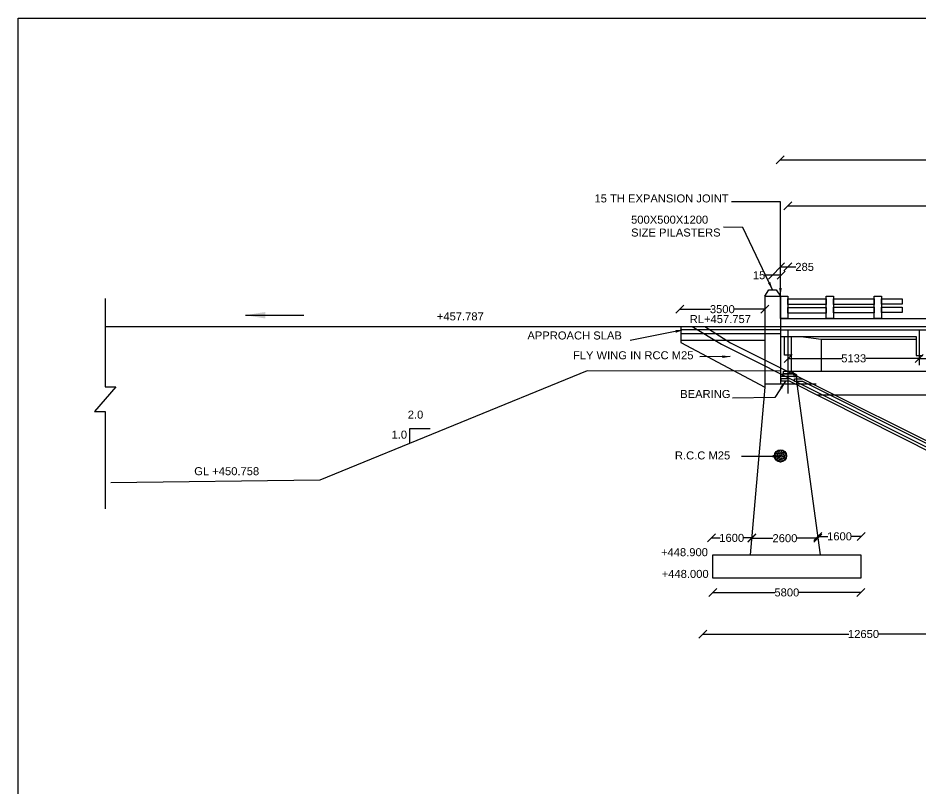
# Model space of a CAD drawing. Header units: millimetres. Extents: x -53240187 to -53218650, y 22121986 to 22135951.
# Drawn here: x -53240187 to -53235676, y 22132099 to 22135951 of the extents above; entities that cross this region are included whole.
import ezdxf

# ---------------------------------------------------------------- set-up
doc = ezdxf.new("R2010")
doc.units = ezdxf.units.MM
doc.header["$MEASUREMENT"] = 0
for name, color, linetype in [('DIMENSIONS', 7, 'Continuous'), ('DRAWING', 2, 'Continuous'), ('TEXT', 7, 'Continuous')]:
    doc.layers.add(name, color=color, linetype=linetype)
doc.styles.get("Standard").update_dxf_attribs({"font": 'arial.ttf', "height": 40})
doc.dimstyles.get("Standard").update_dxf_attribs({"dimtxt": 40, "dimasz": 40, "dimexe": 0.18, "dimexo": 0.0625, "dimgap": 0.09, "dimtad": 0, "dimdec": 0, "dimzin": 0, "dimdsep": 46, "dimtxsty": 'Standard', "dimblk": 'OBLIQUE', "dimcen": 0.09, "dimse1": 1, "dimse2": 1, "dimadec": 0, "dimazin": 0, "dimtfac": 1, "dimtdec": 0, "dimtofl": 0, "dimtmove": 0, "dimatfit": 3, "dimfxl": 1, "dimtolj": 1, "dimtzin": 0, "dimarcsym": 0})

# ---------------------------------------------------------------- blocks, each defined once
blk = doc.blocks.new('_Oblique')
at = {"color": 0, "linetype": 'ByBlock', "lineweight": -2}
blk.add_line((-0.5, -0.5), (0.5, 0.5), dxfattribs=at)
blk = doc.blocks.new('*D54')
at = {"layer": 'Defpoints', "color": 0, "transparency": 16777216}
for p in [(-53236379.3, 22135223.6), (-53232328.2, 22135243.2), (-53232328.2, 22135231.1)]:
    blk.add_point(p, dxfattribs=at)
at = {"layer": 'DIMENSIONS', "color": 0, "lineweight": -2, "transparency": 16777216}
for p, q in [((-53236379.3, 22135243.2), (-53234429, 22135243.2)), ((-53232328.2, 22135243.2), (-53234278.4, 22135243.2))]:
    blk.add_line(p, q, dxfattribs=at)
at = {"layer": 'DIMENSIONS', "color": 0, "lineweight": -2, "transparency": 16777216, "xscale": 40, "yscale": 40, "zscale": 40, "rotation": 180}
blk.add_blockref('_Oblique', (-53236379.3, 22135243.2), dxfattribs=at)
at = {"layer": 'DIMENSIONS', "color": 0, "lineweight": -2, "transparency": 16777216, "xscale": 40, "yscale": 40, "zscale": 40}
blk.add_blockref('_Oblique', (-53232328.2, 22135243.2), dxfattribs=at)
at = {"layer": 'DIMENSIONS', "color": 0, "transparency": 16777216, "insert": (-53234353.7, 22135243.2), "char_height": 40, "attachment_point": 5}
blk.add_mtext('\\A1;32000', dxfattribs=at)
blk = doc.blocks.new('*D55')
at = {"layer": 'Defpoints', "color": 0, "transparency": 16777216}
for p in [(-53236340.8, 22135005.7), (-53234386.5, 22135012.5), (-53234386.5, 22135012.5)]:
    blk.add_point(p, dxfattribs=at)
at = {"layer": 'DIMENSIONS', "color": 0, "lineweight": -2, "transparency": 16777216}
for p, q in [((-53236340.8, 22135012.5), (-53235437, 22135012.5)), ((-53234386.5, 22135012.5), (-53235290.2, 22135012.5))]:
    blk.add_line(p, q, dxfattribs=at)
at = {"layer": 'DIMENSIONS', "color": 0, "lineweight": -2, "transparency": 16777216, "xscale": 40, "yscale": 40, "zscale": 40, "rotation": 180}
blk.add_blockref('_Oblique', (-53236340.8, 22135012.5), dxfattribs=at)
at = {"layer": 'DIMENSIONS', "color": 0, "lineweight": -2, "transparency": 16777216, "xscale": 40, "yscale": 40, "zscale": 40}
blk.add_blockref('_Oblique', (-53234386.5, 22135012.5), dxfattribs=at)
at = {"layer": 'DIMENSIONS', "color": 0, "transparency": 16777216, "insert": (-53235363.6, 22135012.5), "char_height": 40, "attachment_point": 5}
blk.add_mtext('\\A1;15400', dxfattribs=at)
blk = doc.blocks.new('*D65')
at = {"layer": 'Defpoints', "color": 0, "transparency": 16777216}
for p in [(-53235683.6, 22134250.6), (-53235683.6, 22134250.6), (-53235031.5, 22134250.6)]:
    blk.add_point(p, dxfattribs=at)
at = {"layer": 'DIMENSIONS', "color": 0, "lineweight": -2, "transparency": 16777216}
for p, q in [((-53235683.6, 22134250.6), (-53235417.4, 22134250.6)), ((-53235031.5, 22134250.6), (-53235297.8, 22134250.6))]:
    blk.add_line(p, q, dxfattribs=at)
at = {"layer": 'DIMENSIONS', "color": 0, "lineweight": -2, "transparency": 16777216, "xscale": 40, "yscale": 40, "zscale": 40, "rotation": 180}
blk.add_blockref('_Oblique', (-53235683.6, 22134250.6), dxfattribs=at)
at = {"layer": 'DIMENSIONS', "color": 0, "lineweight": -2, "transparency": 16777216, "xscale": 40, "yscale": 40, "zscale": 40}
blk.add_blockref('_Oblique', (-53235031.5, 22134250.6), dxfattribs=at)
at = {"layer": 'DIMENSIONS', "color": 0, "transparency": 16777216, "insert": (-53235357.6, 22134250.6), "char_height": 40, "attachment_point": 5}
blk.add_mtext('\\A1;5133', dxfattribs=at)
blk = doc.blocks.new('*D66')
at = {"layer": 'Defpoints', "color": 0, "transparency": 16777216}
for p in [(-53236339.5, 22134250.6), (-53236339.5, 22134250.6), (-53235683.6, 22134250.6)]:
    blk.add_point(p, dxfattribs=at)
at = {"layer": 'DIMENSIONS', "color": 0, "lineweight": -2, "transparency": 16777216}
for p, q in [((-53236339.5, 22134250.6), (-53236071.4, 22134250.6)), ((-53235683.6, 22134250.6), (-53235951.8, 22134250.6))]:
    blk.add_line(p, q, dxfattribs=at)
at = {"layer": 'DIMENSIONS', "color": 0, "lineweight": -2, "transparency": 16777216, "xscale": 40, "yscale": 40, "zscale": 40, "rotation": 180}
blk.add_blockref('_Oblique', (-53236339.5, 22134250.6), dxfattribs=at)
at = {"layer": 'DIMENSIONS', "color": 0, "lineweight": -2, "transparency": 16777216, "xscale": 40, "yscale": 40, "zscale": 40}
blk.add_blockref('_Oblique', (-53235683.6, 22134250.6), dxfattribs=at)
at = {"layer": 'DIMENSIONS', "color": 0, "transparency": 16777216, "insert": (-53236011.6, 22134250.6), "char_height": 40, "attachment_point": 5}
blk.add_mtext('\\A1;5133', dxfattribs=at)
blk = doc.blocks.new('*D67')
at = {"layer": 'Defpoints', "color": 0, "transparency": 16777216}
for p in [(-53236341.4, 22134707.5), (-53236377.6, 22134562), (-53236341.4, 22134562)]:
    blk.add_point(p, dxfattribs=at)
at = {"layer": 'DIMENSIONS', "color": 0, "lineweight": -2, "transparency": 16777216}
for p, q in [((-53236377.6, 22134707.5), (-53236341.4, 22134707.5)), ((-53236341.4, 22134707.5), (-53236301.4, 22134707.5))]:
    blk.add_line(p, q, dxfattribs=at)
at = {"layer": 'DIMENSIONS', "color": 0, "lineweight": -2, "transparency": 16777216, "xscale": 40, "yscale": 40, "zscale": 40, "rotation": 180}
blk.add_blockref('_Oblique', (-53236377.6, 22134707.5), dxfattribs=at)
at = {"layer": 'DIMENSIONS', "color": 0, "lineweight": -2, "transparency": 16777216, "xscale": 40, "yscale": 40, "zscale": 40}
blk.add_blockref('_Oblique', (-53236341.4, 22134707.5), dxfattribs=at)
at = {"layer": 'DIMENSIONS', "color": 0, "transparency": 16777216, "insert": (-53236256.6, 22134707.5), "char_height": 40, "attachment_point": 5}
blk.add_mtext('\\A1;285', dxfattribs=at)
blk = doc.blocks.new('*D68')
at = {"layer": 'Defpoints', "color": 0, "transparency": 16777216}
for p in [(-53236417.3, 22134665.9), (-53236417.3, 22134663.9), (-53236374.6, 22134663.9)]:
    blk.add_point(p, dxfattribs=at)
at = {"layer": 'DIMENSIONS', "color": 0, "lineweight": -2, "transparency": 16777216}
for p, q in [((-53236417.3, 22134665.9), (-53236457.3, 22134665.9)), ((-53236374.6, 22134665.9), (-53236417.3, 22134665.9))]:
    blk.add_line(p, q, dxfattribs=at)
at = {"layer": 'DIMENSIONS', "color": 0, "lineweight": -2, "transparency": 16777216, "xscale": 40, "yscale": 40, "zscale": 40, "rotation": 180}
blk.add_blockref('_Oblique', (-53236417.3, 22134665.9), dxfattribs=at)
at = {"layer": 'DIMENSIONS', "color": 0, "lineweight": -2, "transparency": 16777216, "xscale": 40, "yscale": 40, "zscale": 40}
blk.add_blockref('_Oblique', (-53236374.6, 22134665.9), dxfattribs=at)
at = {"layer": 'DIMENSIONS', "color": 0, "transparency": 16777216, "insert": (-53236484.3, 22134665.9), "char_height": 40, "attachment_point": 5}
blk.add_mtext('\\A1;15', dxfattribs=at)
blk = doc.blocks.new('*D69')
at = {"layer": 'Defpoints', "color": 0, "transparency": 16777216}
for p in [(-53236880.5, 22134496.2), (-53236880.5, 22134496.2), (-53236455.6, 22134497.3)]:
    blk.add_point(p, dxfattribs=at)
at = {"layer": 'DIMENSIONS', "color": 0, "lineweight": -2, "transparency": 16777216}
for p, q in [((-53236880.5, 22134496.2), (-53236727.8, 22134496.2)), ((-53236455.6, 22134496.2), (-53236608.3, 22134496.2))]:
    blk.add_line(p, q, dxfattribs=at)
at = {"layer": 'DIMENSIONS', "color": 0, "lineweight": -2, "transparency": 16777216, "xscale": 40, "yscale": 40, "zscale": 40, "rotation": 180}
blk.add_blockref('_Oblique', (-53236880.5, 22134496.2), dxfattribs=at)
at = {"layer": 'DIMENSIONS', "color": 0, "lineweight": -2, "transparency": 16777216, "xscale": 40, "yscale": 40, "zscale": 40}
blk.add_blockref('_Oblique', (-53236455.6, 22134496.2), dxfattribs=at)
at = {"layer": 'DIMENSIONS', "color": 0, "transparency": 16777216, "insert": (-53236668, 22134496.2), "char_height": 40, "attachment_point": 5}
blk.add_mtext('\\A1;3500', dxfattribs=at)
blk = doc.blocks.new('*D74')
at = {"layer": 'Defpoints', "color": 0, "transparency": 16777216}
for p in [(-53236722.1, 22133363.5), (-53236722.1, 22133353.4), (-53236520.1, 22133365)]:
    blk.add_point(p, dxfattribs=at)
at = {"layer": 'DIMENSIONS', "color": 0, "lineweight": -2, "transparency": 16777216}
for p, q in [((-53236722.1, 22133353.4), (-53236679, 22133353.4)), ((-53236520.1, 22133353.4), (-53236563.2, 22133353.4))]:
    blk.add_line(p, q, dxfattribs=at)
at = {"layer": 'DIMENSIONS', "color": 0, "lineweight": -2, "transparency": 16777216, "xscale": 40, "yscale": 40, "zscale": 40, "rotation": 180}
blk.add_blockref('_Oblique', (-53236722.1, 22133353.4), dxfattribs=at)
at = {"layer": 'DIMENSIONS', "color": 0, "lineweight": -2, "transparency": 16777216, "xscale": 40, "yscale": 40, "zscale": 40}
blk.add_blockref('_Oblique', (-53236520.1, 22133353.4), dxfattribs=at)
at = {"layer": 'DIMENSIONS', "color": 0, "transparency": 16777216, "insert": (-53236621.1, 22133353.4), "char_height": 40, "attachment_point": 5}
blk.add_mtext('\\A1;1600', dxfattribs=at)
blk = doc.blocks.new('*D75')
at = {"layer": 'Defpoints', "color": 0, "transparency": 16777216}
for p in [(-53236520.1, 22133353.4), (-53236190.1, 22133351.8), (-53236190.1, 22133351.8)]:
    blk.add_point(p, dxfattribs=at)
at = {"layer": 'DIMENSIONS', "color": 0, "lineweight": -2, "transparency": 16777216}
for p, q in [((-53236520.1, 22133351.8), (-53236415.2, 22133351.8)), ((-53236190.1, 22133351.8), (-53236295, 22133351.8))]:
    blk.add_line(p, q, dxfattribs=at)
at = {"layer": 'DIMENSIONS', "color": 0, "lineweight": -2, "transparency": 16777216, "xscale": 40, "yscale": 40, "zscale": 40, "rotation": 180}
blk.add_blockref('_Oblique', (-53236520.1, 22133351.8), dxfattribs=at)
at = {"layer": 'DIMENSIONS', "color": 0, "lineweight": -2, "transparency": 16777216, "xscale": 40, "yscale": 40, "zscale": 40}
blk.add_blockref('_Oblique', (-53236190.1, 22133351.8), dxfattribs=at)
at = {"layer": 'DIMENSIONS', "color": 0, "transparency": 16777216, "insert": (-53236355.1, 22133351.8), "char_height": 40, "attachment_point": 5}
blk.add_mtext('\\A1;2600', dxfattribs=at)
blk = doc.blocks.new('*D76')
at = {"layer": 'Defpoints', "color": 0, "transparency": 16777216}
for p in [(-53236190.1, 22133351.8), (-53235974.7, 22133361.2), (-53235974.7, 22133358.1)]:
    blk.add_point(p, dxfattribs=at)
at = {"layer": 'DIMENSIONS', "color": 0, "lineweight": -2, "transparency": 16777216}
for p, q in [((-53236190.1, 22133361.2), (-53236140.3, 22133361.2)), ((-53235974.7, 22133361.2), (-53236024.5, 22133361.2))]:
    blk.add_line(p, q, dxfattribs=at)
at = {"layer": 'DIMENSIONS', "color": 0, "lineweight": -2, "transparency": 16777216, "xscale": 40, "yscale": 40, "zscale": 40, "rotation": 180}
blk.add_blockref('_Oblique', (-53236190.1, 22133361.2), dxfattribs=at)
at = {"layer": 'DIMENSIONS', "color": 0, "lineweight": -2, "transparency": 16777216, "xscale": 40, "yscale": 40, "zscale": 40}
blk.add_blockref('_Oblique', (-53235974.7, 22133361.2), dxfattribs=at)
at = {"layer": 'DIMENSIONS', "color": 0, "transparency": 16777216, "insert": (-53236082.4, 22133361.2), "char_height": 40, "attachment_point": 5}
blk.add_mtext('\\A1;1600', dxfattribs=at)
blk = doc.blocks.new('*D77')
at = {"layer": 'Defpoints', "color": 0, "transparency": 16777216}
for p in [(-53236715.1, 22133152.4), (-53235976.1, 22133152.4), (-53235976.1, 22133080.9)]:
    blk.add_point(p, dxfattribs=at)
at = {"layer": 'DIMENSIONS', "color": 0, "lineweight": -2, "transparency": 16777216}
for p, q in [((-53236715.1, 22133080.9), (-53236405.3, 22133080.9)), ((-53235976.1, 22133080.9), (-53236285.8, 22133080.9))]:
    blk.add_line(p, q, dxfattribs=at)
at = {"layer": 'DIMENSIONS', "color": 0, "lineweight": -2, "transparency": 16777216, "xscale": 40, "yscale": 40, "zscale": 40, "rotation": 180}
blk.add_blockref('_Oblique', (-53236715.1, 22133080.9), dxfattribs=at)
at = {"layer": 'DIMENSIONS', "color": 0, "lineweight": -2, "transparency": 16777216, "xscale": 40, "yscale": 40, "zscale": 40}
blk.add_blockref('_Oblique', (-53235976.1, 22133080.9), dxfattribs=at)
at = {"layer": 'DIMENSIONS', "color": 0, "transparency": 16777216, "insert": (-53236345.6, 22133080.9), "char_height": 40, "attachment_point": 5}
blk.add_mtext('\\A1;5800', dxfattribs=at)
blk = doc.blocks.new('*D78')
at = {"layer": 'Defpoints', "color": 0, "transparency": 16777216}
for p in [(-53236765.2, 22132876.8), (-53235159.8, 22132873.8), (-53235159.8, 22132873.2)]:
    blk.add_point(p, dxfattribs=at)
at = {"layer": 'DIMENSIONS', "color": 0, "lineweight": -2, "transparency": 16777216}
for p, q in [((-53236765.2, 22132873.2), (-53236035.9, 22132873.2)), ((-53235159.8, 22132873.2), (-53235889.1, 22132873.2))]:
    blk.add_line(p, q, dxfattribs=at)
at = {"layer": 'DIMENSIONS', "color": 0, "lineweight": -2, "transparency": 16777216, "xscale": 40, "yscale": 40, "zscale": 40, "rotation": 180}
blk.add_blockref('_Oblique', (-53236765.2, 22132873.2), dxfattribs=at)
at = {"layer": 'DIMENSIONS', "color": 0, "lineweight": -2, "transparency": 16777216, "xscale": 40, "yscale": 40, "zscale": 40}
blk.add_blockref('_Oblique', (-53235159.8, 22132873.2), dxfattribs=at)
at = {"layer": 'DIMENSIONS', "color": 0, "transparency": 16777216, "insert": (-53235962.5, 22132873.2), "char_height": 40, "attachment_point": 5}
blk.add_mtext('\\A1;12650', dxfattribs=at)

msp = doc.modelspace()

# ---------------------------------------------------------------- hatches: boundary and pattern name
at = {"layer": 'DRAWING'}
h = msp.add_hatch(dxfattribs=at)
h.set_pattern_fill('AR-CONC', color=0, style=0)
h.set_pattern_definition([(50, (0, 0), (7.172601826, -0.6275213498), [0.75, -8.25]), (355, (0, 0), (-1.3875133361, 7.521921337), [0.6, -6.6]), (100.4514, (0.598, -0.052), (5.7850938171, 6.8943954206), [0.6374019, -7.01142112]), (46.1842, (0, 2), (10.6724104863, -1.6551901433), [1.125, -12.375]), (96.6356, (0.889, 1.862), (9.3466270555, 9.741178709), [0.95610288, -10.51713]), (351.1842, (0, 2), (9.3466194513, 9.7411860093), [0.9, -9.9]), (21, (1, 1.5), (5.9690705212, -4.02618890665), [0.75, -8.25]), (326, (1, 1.5), (2.4331533192, 7.2515004505), [0.6, -6.6]), (71.4514, (1.4974, 1.1645), (8.4022262858, 3.2253049671), [0.6374019, -7.01142112]), (37.5, (0, 0), (0.12159855317, 3.32893853831), [0, -6.52, 0, -6.7, 0, -6.625]), (7.5, (0, 0), (2.63069537442, 3.94411711882), [0, -3.82, 0, -6.37, 0, -2.525]), (327.5, (-2.23, 0), (5.33822436172, -0.22554871734), [0, -2.5, 0, -7.8, 0, -10.35]), (317.5, (-3.23, 0), (5.83186169342, 1.00104982332), [0, -3.25, 0, -5.18, 0, -7.35])])
h.paths.add_polyline_path([(-53236407.9, 22133763.2, 1), (-53236346.4, 22133763.2, 1)])

# ---------------------------------------------------------------- linework, layer by layer
at = {"layer": 'DRAWING', "color": 0}
for points in [[(-53236455.6, 22134562), (-53236435.2, 22134593.4), (-53236398.8, 22134593.4), (-53236377.6, 22134562)], [(-53239751.9, 22134549.3), (-53239751.9, 22134108.6), (-53239698.5, 22134108.6), (-53239804.8, 22133984.7), (-53239751.9, 22133984.7), (-53239751.9, 22133498.2)], [(-53239751.9, 22134410.2), (-53229300.6, 22134410.2), (-53229300.6, 22134543.3)], [(-53236455.6, 22134562), (-53236455.6, 22134105.9), (-53236528.4, 22133269.5)], [(-53236455.6, 22134562), (-53236377.6, 22134562), (-53236377.6, 22134123.5)], [(-53236377.6, 22134449.8), (-53231428.7, 22134449.8)], [(-53236875.8, 22134410.2), (-53236875.8, 22134342), (-53236455.6, 22134342)], [(-53236817.9, 22134410.2), (-53236672.3, 22134322.1), (-53235225.1, 22133595.5), (-53233465.3, 22133595.5), (-53231864.8, 22134410.2)], [(-53236755.2, 22134410.2), (-53236626.4, 22134328.7), (-53235159.9, 22133595.5)], [(-53236377.6, 22134392.7), (-53231808.7, 22134392.7), (-53231808.7, 22134410.2)], [(-53236377.6, 22134392.7), (-53236875.8, 22134392.7)], [(-53236377.6, 22134373.3), (-53236875.8, 22134373.3)], [(-53236377.6, 22134360.2), (-53235698.7, 22134360.2), (-53235698.7, 22134265.2), (-53235666.7, 22134265.2)], [(-53236339.5, 22134074.3), (-53236339.5, 22134392.7)], [(-53236275.4, 22134360.2), (-53236173.4, 22134346.6), (-53235698.7, 22134346.6)], [(-53235683.6, 22134392.7), (-53235683.6, 22134217.2)], [(-53236875.8, 22134342), (-53236875.8, 22134330.7), (-53236455.6, 22134105.9)], [(-53236173.4, 22134346.6), (-53236173.4, 22134186.2)], [(-53236323.9, 22134265.8), (-53236324.5, 22134184.1)], [(-53237343.4, 22134188.9), (-53238679.8, 22133641.9)], [(-53236377.6, 22134186.6), (-53237343.4, 22134188.9)], [(-53236295.4, 22134123.5), (-53236295.4, 22134167.1), (-53236324.5, 22134184.1)], [(-53236316, 22134186.2), (-53231736.3, 22134186.2), (-53230397.3, 22133621.4), (-53229306.8, 22133621.4)], [(-53236367.7, 22134160.6), (-53236377.6, 22134160.6)], [(-53236331.6, 22134136.6), (-53236373.8, 22134136.6), (-53236373.8, 22134149.7), (-53236328.9, 22134149.7)], [(-53232331.6, 22134121.6), (-53232404.1, 22134121.6), (-53233464.6, 22133579.7), (-53235229.8, 22133579.7), (-53236331.6, 22134136.6)], [(-53236311.5, 22134160.6), (-53236295.4, 22134160.6)], [(-53235189.1, 22133595.5), (-53236264.9, 22134135.2), (-53236306.7, 22134135.2), (-53236306.7, 22134148.4), (-53236265.6, 22134148.4)], [(-53236455.6, 22134123.5), (-53236199.7, 22134123.5)], [(-53236295.4, 22134123.5), (-53236178.9, 22133269.5)], [(-53232510.7, 22134067.1), (-53236194, 22134067.1)], [(-53238679.8, 22133641.9), (-53239723.8, 22133628.2)]]:
    msp.add_lwpolyline(points, dxfattribs=at)
for points in [[(-53236377.6, 22134562), (-53236341.4, 22134562), (-53236341.4, 22134449.8), (-53236377.6, 22134449.8)], [(-53236341.4, 22134547.6), (-53236148.4, 22134547.6), (-53236148.4, 22134520.2), (-53236341.4, 22134520.2)], [(-53236148.4, 22134562), (-53236112.2, 22134562), (-53236112.2, 22134449.8), (-53236148.4, 22134449.8)], [(-53236112.2, 22134547.6), (-53235908.5, 22134547.6), (-53235908.5, 22134520.2), (-53236112.2, 22134520.2)], [(-53235908.5, 22134562), (-53235872.3, 22134562), (-53235872.3, 22134449.8), (-53235908.5, 22134449.8)], [(-53235872.3, 22134547.6), (-53235768.9, 22134547.6), (-53235768.9, 22134521.1), (-53235872.3, 22134521.1)], [(-53236341.4, 22134504.4), (-53236148.4, 22134504.4), (-53236148.4, 22134477), (-53236341.4, 22134477)], [(-53236112.2, 22134505.9), (-53235908.5, 22134505.9), (-53235908.5, 22134478.5), (-53236112.2, 22134478.5)], [(-53235872.3, 22134505.9), (-53235768.9, 22134505.9), (-53235768.9, 22134479.4), (-53235872.3, 22134479.4)], [(-53236357.7, 22134360.2), (-53236323.9, 22134360.2), (-53236323.9, 22134265.8), (-53236357.7, 22134265.8)], [(-53236363.1, 22134186.2), (-53236316, 22134186.2), (-53236316, 22134173.5), (-53236363.1, 22134173.5)], [(-53236367.7, 22134173.5), (-53236311.5, 22134173.5), (-53236311.5, 22134160.6), (-53236367.7, 22134160.6)], [(-53236715.1, 22133269.5), (-53235976.1, 22133269.5), (-53235976.1, 22133152.4), (-53236715.1, 22133152.4)]]:
    msp.add_lwpolyline(points, close=True, dxfattribs=at)
msp.add_circle((-53236377.2, 22133763.2), 30.7, dxfattribs=at)
at = {"layer": 'TEXT', "color": 0}
msp.add_lwpolyline([(-53218928.2, 22121986.3), (-53240187.1, 22121986.3), (-53240187.1, 22135951.1), (-53218928.2, 22135951.1)], close=True, dxfattribs=at)
msp.add_lwpolyline([(-53238229.8, 22133826.1), (-53238229.8, 22133900.1), (-53238128.4, 22133900.1)], dxfattribs=at)

# ---------------------------------------------------------------- texts
for s, p in [('15 TH EXPANSION JOINT', (-53237306.8, 22135029.8)), ('500X500X1200', (-53237123.9, 22134923.7)), ('SIZE PILASTERS', (-53237123.9, 22134859.4)), ('+457.787', (-53238094.5, 22134440.4)), ('RL+457.757', (-53236831, 22134426.9)), ('APPROACH SLAB', (-53237642, 22134345)), ('FLY WING IN RCC M25', (-53237414.4, 22134246.1)), ('BEARING', (-53236878.5, 22134052.6)), ('2.0', (-53238239.9, 22133949.5)), ('1.0', (-53238320.8, 22133849.4)), ('R.C.C M25', (-53236904.9, 22133745.7)), ('GL +450.758', (-53239306.8, 22133666.9)), ('+448.900', (-53236974.5, 22133262.1)), ('+448.000', (-53236971, 22133153.6))]:
    msp.add_text(s, height=40, dxfattribs=at).set_placement(p)

# ---------------------------------------------------------------- dimensions: what is measured, and where the dimension line sits
at = {"layer": 'DIMENSIONS', "color": 0}
for base, p1, p2, text, picture, middle in [((-53232328.2, 22135243.2), (-53236379.3, 22135223.6), (-53232328.2, 22135231.1), '32000', '*D54', (-53234353.7, 22135243.2)), ((-53234386.5, 22135012.5), (-53236340.8, 22135005.7), (-53234386.5, 22135012.5), '15400', '*D55', (-53235363.6, 22135012.5)), ((-53236341.4, 22134707.5), (-53236377.6, 22134562), (-53236341.4, 22134562), '285', '*D67', (-53236256.6, 22134707.5)), ((-53236417.3, 22134665.9), (-53236374.6, 22134663.9), (-53236417.3, 22134663.9), '15', '*D68', (-53236484.3, 22134665.9)), ((-53236880.5, 22134496.2), (-53236455.6, 22134497.3), (-53236880.5, 22134496.2), '3500', '*D69', (-53236668, 22134496.2)), ((-53236339.5, 22134250.6), (-53235683.6, 22134250.6), (-53236339.5, 22134250.6), '5133', '*D66', (-53236011.6, 22134250.6)), ((-53235683.6, 22134250.6), (-53235031.5, 22134250.6), (-53235683.6, 22134250.6), '5133', '*D65', (-53235357.6, 22134250.6)), ((-53236722.1, 22133353.4), (-53236520.1, 22133365), (-53236722.1, 22133363.5), '1600', '*D74', (-53236621.1, 22133353.4)), ((-53236190.1, 22133351.8), (-53236520.1, 22133353.4), (-53236190.1, 22133351.8), '2600', '*D75', (-53236355.1, 22133351.8)), ((-53235974.7, 22133361.2), (-53236190.1, 22133351.8), (-53235974.7, 22133358.1), '1600', '*D76', (-53236082.4, 22133361.2)), ((-53235976.1, 22133080.9), (-53236715.1, 22133152.4), (-53235976.1, 22133152.4), '5800', '*D77', (-53236345.6, 22133080.9)), ((-53235159.8, 22132873.2), (-53236765.2, 22132876.8), (-53235159.8, 22132873.8), '12650', '*D78', (-53235962.5, 22132873.2))]:
    dim = msp.add_linear_dim(base=base, p1=p1, p2=p2, text=text, dimstyle='Standard', dxfattribs=at)
    dim.commit()
    dim.dimension.update_dxf_attribs({"geometry": picture, "text_midpoint": middle})

# ---------------------------------------------------------------- leaders
for points in [[(-53236377.6, 22134562), (-53236377.4, 22135033.4), (-53236622.5, 22135032.2)], [(-53236417, 22134593.4), (-53236565.7, 22134904.8), (-53236662.3, 22134906.1)], [(-53236862.2, 22134392.7), (-53237128.1, 22134340.4)], [(-53236628, 22134259.3), (-53236779.7, 22134257.9)], [(-53236352.7, 22134136.6), (-53236406.1, 22134054.7), (-53236616.9, 22134052.4)], [(-53236376.4, 22133761.1), (-53236572.8, 22133761.1)]]:
    msp.add_leader(points, dimstyle='Standard', override={"dimgap": 0.09, "dimtad": 0}, dxfattribs=at)
at = {"layer": 'DRAWING', "color": 0}
msp.add_leader([(-53239050.7, 22134466.1), (-53238759.6, 22134466.1)], dimstyle='Standard', override={"dimasz": 100}, dxfattribs=at)

doc.saveas('drawing.dxf')
